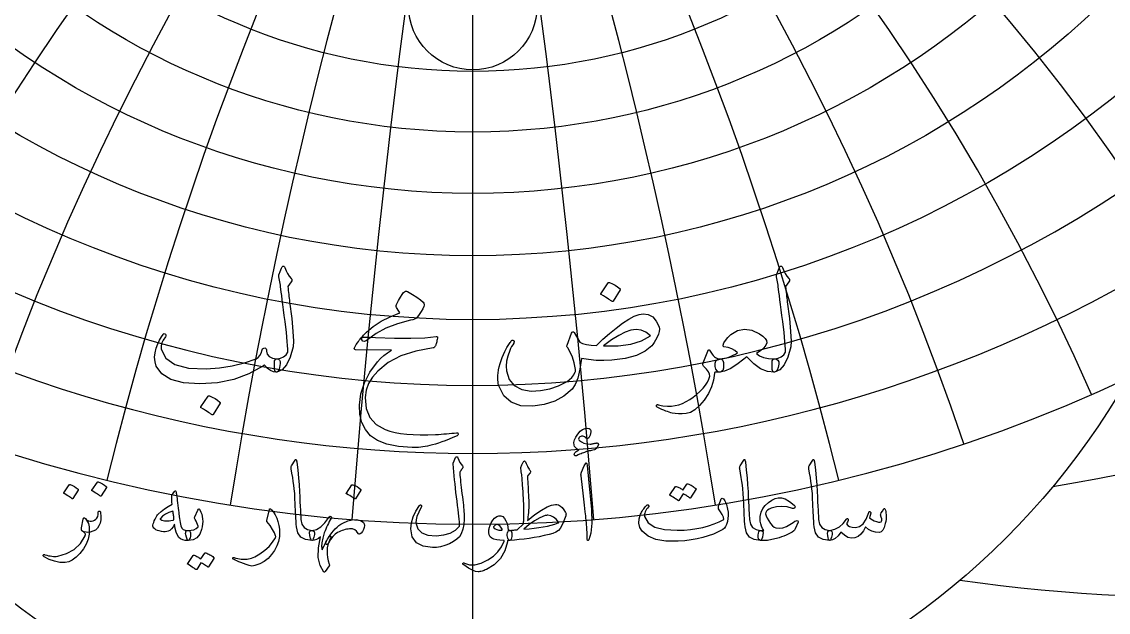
# Model space of a CAD drawing. Header units: millimetres. Extents: x -71 to 71, y -71 to 73.
# Drawn here: x -16.67 to 23.48, y -22.44 to -0.59 of the extents above; entities that cross this region are included whole.
import ezdxf

# ---------------------------------------------------------------- set-up
doc = ezdxf.new("R2010")
doc.units = ezdxf.units.MM
for name, color, linetype in [('CUT_INNER', 6, 'Continuous'), ('CUT_OUTER', 1, 'Continuous'), ('ENGRAVE', 7, 'Continuous'), ('ENGRAVE_FINE', 8, 'Continuous'), ('TEXT', 5, 'Continuous')]:
    doc.layers.add(name, color=color, linetype=linetype)

msp = doc.modelspace()

# ---------------------------------------------------------------- linework, layer by layer
at = {"layer": 'CUT_INNER'}
msp.add_circle((0, 0), 2.375, dxfattribs=at)
at = {"layer": 'CUT_OUTER'}
msp.add_arc((-0.0002, -0.0002), 70.7624, 143.437284, 87.803, dxfattribs=at)
at = {"layer": 'ENGRAVE'}
msp.add_lwpolyline([(0, -65), (0, 65)], dxfattribs=at)
for centre, radius in [((0, 0), 65), ((0, 26.6213), 38.2346), ((0, 24.371), 33.6221), ((0, 22.5517), 29.4939), ((0, 21.0712), 25.7435), ((0, 0), 42.5483), ((0, 19.8628), 22.2913), ((0, 0), 27.8517)]:
    msp.add_circle(centre, radius, dxfattribs=at)
for centre, radius, start, end in [((0, 29.433), 43.4771, 144.98691, 35.01309), ((0, 32.9966), 49.557, 167.99348, 12.00652), ((0, 37.5995), 56.781, 185.54784, 354.45216), ((11.5176, 42.9844), 61.5685, 279.272714, 328.612519), ((27.5022, 47.6351), 69.5402, 262.147085, 301.618929)]:
    msp.add_arc(centre, radius, start, end, dxfattribs=at)
at = {"layer": 'ENGRAVE_FINE'}
for centre, radius, start, end in [((-364.4053, -48.1485), 370.0269, 4.517309, 17.631014), ((-364.4053, -48.1485), 370.0269, 4.517309, 17.631014), ((364.4053, -48.1485), 370.0269, 162.368986, 175.482691), ((364.4053, -48.1485), 370.0269, 162.368986, 175.482691), ((-176.5378, -48.1485), 187.8676, 9.089909, 35.388733), ((-176.5378, -48.1485), 187.8676, 9.089909, 35.388733), ((176.5378, -48.1485), 187.8676, 144.611267, 170.910091), ((176.5378, -48.1485), 187.8676, 144.611267, 170.910091), ((-111.292, -48.1485), 128.509, 13.775468, 53.38377), ((-111.292, -48.1485), 128.509, 13.775468, 53.38377), ((111.292, -48.1485), 128.509, 126.61623, 166.224532), ((111.292, -48.1485), 128.509, 126.61623, 166.224532), ((-76.5755, -48.1485), 99.9622, 18.636572, 71.683604), ((-76.5755, -48.1485), 99.9622, 18.636572, 71.683604), ((76.5755, -48.1485), 99.9622, 108.316396, 161.363428), ((76.5755, -48.1485), 99.9622, 108.316396, 161.363428), ((-53.9159, -48.1485), 83.8783, 23.743645, 90.26209), ((-53.9159, -48.1485), 83.8783, 23.743645, 90.26209), ((53.9159, -48.1485), 83.8783, 89.73791, 156.256355), ((53.9159, -48.1485), 83.8783, 89.73791, 156.256355), ((-37.0973, -48.1485), 74.1947, 29.178418, 104.031848), ((-37.0973, -48.1485), 74.1947, 29.178418, 104.031848), ((37.0973, -48.1485), 74.1947, 75.968152, 150.821582), ((37.0973, -48.1485), 74.1947, 75.968152, 150.821582), ((-23.3867, -48.1485), 68.3782, 35.038223, 114.450412), ((-23.3867, -48.1485), 68.3782, 35.038223, 114.450412), ((23.3867, -48.1485), 68.3782, 65.549588, 144.961777), ((23.3867, -48.1485), 68.3782, 65.549588, 144.961777), ((-11.3298, -48.1485), 65.2457, 41.441304, 123.505021), ((-11.3298, -48.1485), 65.2457, 41.441304, 123.505021), ((11.3298, -48.1485), 65.2457, 56.494979, 138.558696), ((11.3298, -48.1485), 65.2457, 56.494979, 138.558696), ((0, 63.9866), 91.9001, 224.991814, 315.008186)]:
    msp.add_arc(centre, radius, start, end, dxfattribs=at)
at = {"layer": 'TEXT'}
for points in [[(-7.161, -9.9263), (-7.1239, -9.8365), (-7.095, -9.7654), (-7.0744, -9.7128), (-7.062, -9.6788), (-7.0524, -9.6571), (-7.04, -9.6416), (-7.0249, -9.6323), (-7.007, -9.6293), (-6.9867, -9.6327), (-6.9699, -9.643), (-6.9565, -9.6602), (-6.9465, -9.6843), (-6.9008, -9.8022), (-6.8461, -9.9084), (-6.7825, -10.0029), (-6.71, -10.0858), (-6.6897, -10.1122), (-6.6839, -10.1421), (-6.6925, -10.1755), (-6.7155, -10.2123), (-6.8365, -10.3828), (-6.8282, -10.4591), (-6.82, -10.534), (-6.8117, -10.6076), (-6.8035, -10.6798), (-6.7952, -10.7506), (-6.787, -10.82), (-6.7787, -10.8881), (-6.7705, -10.9548), (-6.6945, -11.5721), (-6.6481, -12.0548), (-6.6313, -12.4026), (-6.644, -12.6158), (-6.7478, -13.0025), (-6.8832, -13.2881), (-7.0503, -13.4727), (-7.249, -13.5563), (-7.2545, -13.5563), (-7.26, -13.5563), (-7.2655, -13.5563), (-7.271, -13.5563), (-7.3037, -13.5253), (-7.3246, -13.4545), (-7.3339, -13.3438), (-7.3315, -13.1933), (-7.3263, -13.1376), (-7.3109, -13.097), (-7.2851, -13.0716), (-7.249, -13.0613), (-7.1094, -13.0334), (-6.9932, -12.9829), (-6.9004, -12.9097), (-6.831, -12.8138), (-6.8356, -12.6986), (-6.8441, -12.5676), (-6.8563, -12.4208), (-6.8722, -12.2583), (-6.8917, -12.0805), (-6.9142, -11.8884), (-6.9398, -11.6818), (-6.9685, -11.4608), (-6.995, -11.2435), (-7.0194, -11.0483), (-7.0417, -10.875), (-7.062, -10.7238), (-7.0795, -10.5945), (-7.0936, -10.4873), (-7.1043, -10.402), (-7.1115, -10.3388), (-7.1665, -10.0253), (-7.1682, -9.9943), (-7.1679, -9.9675), (-7.1655, -9.9448), (-7.161, -9.9263)], [(11.231, -9.9263), (11.2681, -9.8365), (11.297, -9.7654), (11.3176, -9.7128), (11.33, -9.6788), (11.3396, -9.6571), (11.352, -9.6416), (11.3671, -9.6323), (11.385, -9.6293), (11.4053, -9.6327), (11.4221, -9.643), (11.4355, -9.6602), (11.4455, -9.6843), (11.4912, -9.8022), (11.5459, -9.9084), (11.6095, -10.0029), (11.682, -10.0858), (11.7023, -10.1122), (11.7081, -10.1421), (11.6995, -10.1755), (11.6765, -10.2123), (11.5555, -10.3828), (11.5637, -10.4591), (11.572, -10.534), (11.5802, -10.6076), (11.5885, -10.6798), (11.5968, -10.7506), (11.605, -10.82), (11.6133, -10.8881), (11.6215, -10.9548), (11.6975, -11.5721), (11.7439, -12.0548), (11.7607, -12.4026), (11.748, -12.6158), (11.6442, -13.0025), (11.5087, -13.2881), (11.3417, -13.4727), (11.143, -13.5563), (11.1375, -13.5563), (11.132, -13.5563), (11.1265, -13.5563), (11.121, -13.5563), (11.0883, -13.5253), (11.0674, -13.4545), (11.0581, -13.3438), (11.0605, -13.1933), (11.0657, -13.1376), (11.0811, -13.097), (11.1069, -13.0716), (11.143, -13.0613), (11.2826, -13.0334), (11.3987, -12.9829), (11.4916, -12.9097), (11.561, -12.8138), (11.5564, -12.6986), (11.5479, -12.5676), (11.5357, -12.4208), (11.5197, -12.2583), (11.5003, -12.0805), (11.4778, -11.8884), (11.4522, -11.6818), (11.4235, -11.4608), (11.397, -11.2435), (11.3726, -11.0483), (11.3503, -10.875), (11.33, -10.7238), (11.3125, -10.5945), (11.2984, -10.4873), (11.2877, -10.402), (11.2805, -10.3388), (11.2255, -10.0253), (11.2238, -9.9943), (11.2241, -9.9675), (11.2265, -9.9448), (11.231, -9.9263)], [(5.005, -10.2508), (5.0119, -10.2439), (5.0215, -10.2398), (5.0339, -10.2384), (5.049, -10.2398), (5.1559, -10.2831), (5.2566, -10.336), (5.3512, -10.3986), (5.4395, -10.4708), (5.4481, -10.4818), (5.4519, -10.4928), (5.4508, -10.5038), (5.445, -10.5148), (5.1865, -10.9328), (5.1769, -10.9427), (5.1645, -10.9451), (5.1494, -10.94), (5.1315, -10.9273), (5.116, -10.9163), (5.0916, -10.8998), (5.0583, -10.8778), (5.016, -10.8503), (4.9641, -10.8173), (4.9019, -10.7788), (4.8293, -10.7348), (4.7465, -10.6853), (4.7355, -10.677), (4.73, -10.6688), (4.73, -10.6605), (4.7355, -10.6523)], [(-2.3045, -11.6368), (-2.7851, -11.7622), (-3.2092, -11.9241), (-3.5771, -12.1225), (-3.8885, -12.3573), (-3.9363, -12.3933), (-3.9806, -12.4136), (-4.0215, -12.4181), (-4.059, -12.4068), (-4.1027, -12.3548), (-4.0961, -12.2816), (-4.0394, -12.1871), (-3.9325, -12.0713), (-3.6798, -11.8616), (-3.3894, -11.6725), (-3.0611, -11.5041), (-2.695, -11.3563), (-2.7995, -11.2023), (-2.8191, -11.1638), (-2.8284, -11.1253), (-2.8273, -11.0868), (-2.816, -11.0483), (-2.7421, -10.9015), (-2.6744, -10.7801), (-2.6128, -10.6842), (-2.5575, -10.6138), (-2.5221, -10.5804), (-2.4874, -10.5629), (-2.4533, -10.5612), (-2.42, -10.5753), (-2.2265, -10.6846), (-2.0639, -10.787), (-1.9322, -10.8826), (-1.8315, -10.9713), (-1.8119, -10.9998), (-1.8026, -11.0359), (-1.8037, -11.0795), (-1.815, -11.1308), (-1.8504, -11.2108), (-1.9071, -11.3081), (-1.9852, -11.4226), (-2.0845, -11.5543), (-2.1106, -11.5738), (-2.156, -11.5941), (-2.2206, -11.6151), (-2.3045, -11.6368)], [(6.292, -11.3948), (6.4838, -11.4229), (6.6468, -11.513), (6.7808, -11.6649), (6.886, -11.8788), (6.8977, -11.9606), (6.8887, -12.052), (6.8592, -12.1531), (6.809, -12.2638), (6.7512, -12.3703), (6.699, -12.459), (6.6522, -12.5298), (6.611, -12.5828), (6.3704, -12.7808), (6.0445, -12.9348), (5.6334, -13.0448), (5.137, -13.1108), (4.8383, -13.1252), (4.5526, -13.119), (4.28, -13.0922), (4.0205, -13.0448), (3.9593, -13.448), (3.8803, -13.7721), (3.7833, -14.0172), (3.6685, -14.1833), (3.3674, -14.4393), (3.025, -14.6301), (2.6414, -14.7556), (2.2165, -14.8158), (1.7693, -14.7948), (1.4121, -14.6659), (1.145, -14.429), (0.968, -14.0843), (0.9529, -14.0308), (0.9405, -13.9749), (0.9309, -13.9167), (0.924, -13.856), (0.9206, -13.7933), (0.9213, -13.7288), (0.9261, -13.6626), (0.935, -13.5948), (0.9543, -13.4746), (0.979, -13.3562), (1.0092, -13.2395), (1.045, -13.1245), (1.0859, -13.0116), (1.1316, -12.9011), (1.1822, -12.793), (1.2375, -12.6873), (1.2621, -12.6443), (1.2863, -12.6034), (1.3102, -12.5645), (1.3338, -12.5278), (1.3566, -12.493), (1.3784, -12.4604), (1.3992, -12.4298), (1.419, -12.4013), (1.4331, -12.3851), (1.4479, -12.3751), (1.4633, -12.3713), (1.4795, -12.3738), (1.4967, -12.3803), (1.5098, -12.3889), (1.5187, -12.3995), (1.5235, -12.4123), (1.5249, -12.4267), (1.5235, -12.4425), (1.5194, -12.4597), (1.5125, -12.4783), (1.4723, -12.5391), (1.4341, -12.6061), (1.398, -12.6793), (1.364, -12.7588), (1.2925, -12.9619), (1.2485, -13.1534), (1.232, -13.3332), (1.243, -13.5013), (1.3458, -13.8206), (1.5331, -14.0526), (1.805, -14.1973), (2.1615, -14.2548), (2.5059, -14.2386), (2.8407, -14.1736), (3.1659, -14.0598), (3.4815, -13.8973), (3.5767, -13.8295), (3.6589, -13.7474), (3.728, -13.6508), (3.784, -13.5398), (3.7905, -13.5243), (3.7936, -13.5054), (3.7933, -13.483), (3.7895, -13.4573), (3.741, -13.2111), (3.6781, -12.9953), (3.6008, -12.8096), (3.509, -12.6543), (3.4908, -12.6257), (3.4801, -12.6006), (3.477, -12.579), (3.4815, -12.5608), (3.652, -12.1098), (3.6764, -12.0757), (3.7001, -12.0616), (3.7232, -12.0675), (3.7455, -12.0933), (3.949, -12.4398), (4.058, -12.4913), (4.1979, -12.5305), (4.3687, -12.5573), (4.5705, -12.5718), (4.8101, -12.3383), (5.0504, -12.1221), (5.2913, -11.9231), (5.533, -11.7413), (5.764, -11.5897), (5.9675, -11.4814), (6.1435, -11.4164), (6.292, -11.3948)], [(6.5615, -12.2088), (6.3927, -12.0802), (6.2164, -12.0025), (6.0325, -11.9757), (5.841, -11.9998), (5.6334, -12.073), (5.3955, -12.1936), (5.1274, -12.3617), (4.829, -12.5773), (5.3725, -12.579), (5.8424, -12.5181), (6.2387, -12.3947), (6.5615, -12.2088)], [(11.143, -13.0613), (11.2234, -13.0733), (11.2778, -13.1094), (11.3059, -13.1695), (11.308, -13.2538), (11.2812, -13.384), (11.2447, -13.4779), (11.1987, -13.5353), (11.143, -13.5563), (10.8897, -13.5332), (10.6356, -13.4311), (10.3809, -13.25), (10.1255, -12.9898), (9.8034, -13.2397), (9.5301, -13.4174), (9.3057, -13.5229), (9.13, -13.5563), (9.0719, -13.5432), (9.0241, -13.504), (8.9867, -13.4387), (8.9595, -13.3473), (8.9516, -13.2263), (8.9774, -13.1383), (9.0368, -13.0833), (9.13, -13.0613), (9.2147, -13.053), (9.2984, -13.0393), (9.3811, -13.02), (9.4627, -12.9953), (9.5434, -12.9647), (9.6229, -12.9279), (9.7015, -12.8849), (9.779, -12.8358), (9.6838, -12.7581), (9.5686, -12.6955), (9.4335, -12.6481), (9.2785, -12.6158), (9.2644, -12.6099), (9.2551, -12.5979), (9.2507, -12.5797), (9.251, -12.5553), (9.2771, -12.471), (9.3335, -12.3779), (9.4201, -12.2758), (9.537, -12.1648), (9.7807, -12.0187), (10.0389, -11.9654), (10.3115, -12.0049), (10.5985, -12.1373), (10.7202, -12.2218), (10.8047, -12.305), (10.8522, -12.3868), (10.8625, -12.4673), (10.8322, -12.5539), (10.758, -12.6488), (10.6397, -12.7519), (10.4775, -12.8633), (10.5933, -12.9499), (10.7429, -13.0118), (10.9261, -13.0489), (11.143, -13.0613)], [(-11.4455, -12.1593), (-11.4259, -12.1379), (-11.4056, -12.129), (-11.3847, -12.1324), (-11.363, -12.1483), (-11.3465, -12.1689), (-11.341, -12.1923), (-11.3465, -12.2184), (-11.363, -12.2473), (-11.4469, -12.3772), (-11.5005, -12.4975), (-11.5239, -12.6082), (-11.517, -12.7093), (-11.3448, -13.0413), (-11.0096, -13.273), (-10.5115, -13.4043), (-9.8505, -13.4353), (-9.36, -13.3992), (-8.8894, -13.3239), (-8.4387, -13.2094), (-8.008, -13.0558), (-7.932, -13.0107), (-7.8691, -12.9416), (-7.8193, -12.8485), (-7.7825, -12.7313), (-7.7701, -12.6979), (-7.7495, -12.6749), (-7.7206, -12.6622), (-7.6835, -12.6598), (-7.657, -12.6711), (-7.6381, -12.6941), (-7.6268, -12.7288), (-7.623, -12.7753), (-7.5972, -12.8901), (-7.5254, -12.976), (-7.4075, -13.0331), (-7.2435, -13.0613), (-7.1844, -13.0743), (-7.1445, -13.108), (-7.1239, -13.1623), (-7.1225, -13.2373), (-7.1424, -13.3768), (-7.1692, -13.4765), (-7.2029, -13.5363), (-7.2435, -13.5563), (-7.3642, -13.5404), (-7.4786, -13.493), (-7.5869, -13.4139), (-7.689, -13.3033), (-7.6976, -13.2988), (-7.7124, -13.3019), (-7.7333, -13.3125), (-7.7605, -13.3308), (-8.2734, -13.6195), (-8.833, -13.8258), (-9.4394, -13.9495), (-10.0925, -13.9908), (-10.6961, -13.9495), (-11.165, -13.8258), (-11.4991, -13.6195), (-11.6985, -13.3308), (-11.7439, -13.1695), (-11.759, -13.0049), (-11.7439, -12.8368), (-11.6985, -12.6653), (-11.6373, -12.5058), (-11.5747, -12.3683), (-11.5108, -12.2528), (-11.4455, -12.1593)], [(-3.6025, -12.2748), (-2.8968, -12.2995), (-2.2866, -12.3023), (-1.772, -12.283), (-1.353, -12.2418), (-1.3401, -12.2402), (-1.3289, -12.2411), (-1.3195, -12.2443), (-1.3117, -12.25), (-1.3061, -12.2577), (-1.3028, -12.2672), (-1.302, -12.2784), (-1.3035, -12.2913), (-1.3143, -12.3414), (-1.3248, -12.3875), (-1.335, -12.4294), (-1.3447, -12.4673), (-1.3542, -12.5009), (-1.3633, -12.5305), (-1.3721, -12.5559), (-1.3805, -12.5773), (-1.3984, -12.6113), (-1.419, -12.6364), (-1.4424, -12.6525), (-1.4685, -12.6598), (-2.1037, -12.7749), (-2.6565, -12.9554), (-3.1267, -13.2012), (-3.5145, -13.5123), (-3.7104, -13.736), (-3.8528, -13.9729), (-3.9414, -14.2228), (-3.9765, -14.4858), (-3.9428, -14.8986), (-3.8087, -15.2351), (-3.5743, -15.4953), (-3.2395, -15.6793), (-3.0659, -15.7349), (-2.8751, -15.781), (-2.6672, -15.8174), (-2.442, -15.8443), (-2.2, -15.8618), (-1.9415, -15.8704), (-1.6665, -15.87), (-1.375, -15.8608), (-1.2714, -15.8549), (-1.1694, -15.8484), (-1.0692, -15.8412), (-0.9708, -15.8333), (-0.8747, -15.8247), (-0.7817, -15.8154), (-0.6918, -15.8054), (-0.605, -15.7948), (-0.5785, -15.7934), (-0.5596, -15.8003), (-0.5483, -15.8154), (-0.5445, -15.8388), (-0.5466, -15.8659), (-0.5527, -15.8869), (-0.5631, -15.9017), (-0.5775, -15.9103), (-0.7329, -15.9759), (-0.88, -16.0354), (-1.0189, -16.0887), (-1.1495, -16.1358), (-1.2715, -16.177), (-1.3846, -16.2128), (-1.4888, -16.243), (-1.584, -16.2678), (-1.6735, -16.286), (-1.7607, -16.3021), (-1.8454, -16.3162), (-1.9277, -16.3283), (-2.008, -16.3375), (-2.0866, -16.3434), (-2.1634, -16.3458), (-2.2385, -16.3448), (-2.7514, -16.3049), (-3.179, -16.2183), (-3.5214, -16.0849), (-3.7785, -15.9048), (-3.9672, -15.6796), (-4.0989, -15.4166), (-4.1735, -15.1158), (-4.191, -14.7773), (-4.137, -14.3572), (-4.0081, -13.9495), (-3.8043, -13.5542), (-3.5255, -13.1713), (-3.4165, -13.0554), (-3.2931, -12.9444), (-3.1553, -12.8382), (-3.003, -12.7368), (-4.334, -12.7258), (-4.366, -12.712), (-4.3794, -12.6873), (-4.3742, -12.6515), (-4.3505, -12.6048), (-4.3058, -12.5367), (-4.2652, -12.4755), (-4.2288, -12.4212), (-4.1965, -12.3738), (-4.1683, -12.3335), (-4.1442, -12.3009), (-4.1243, -12.2758), (-4.1085, -12.2583), (-4.0727, -12.2552), (-3.9765, -12.2569), (-3.8197, -12.2634), (-3.6025, -12.2748)], [(8.5085, -13.2153), (8.679, -12.7753), (8.6979, -12.7402), (8.7161, -12.723), (8.7337, -12.7237), (8.7505, -12.7423), (8.7966, -12.8193), (8.8412, -12.8853), (8.8846, -12.9403), (8.9265, -12.9843), (8.9726, -13.0179), (9.0227, -13.042), (9.0771, -13.0564), (9.1355, -13.0613), (9.1932, -13.0764), (9.2345, -13.1218), (9.2592, -13.1974), (9.2675, -13.3033), (9.2592, -13.4098), (9.2345, -13.4875), (9.1932, -13.5363), (9.1355, -13.5563), (9.0912, -13.5583), (9.0461, -13.559), (9.0004, -13.5583), (8.954, -13.5563), (8.9461, -13.5583), (8.9389, -13.5645), (8.9323, -13.5748), (8.9265, -13.5893), (8.8969, -13.8495), (8.8247, -14.1021), (8.7099, -14.3472), (8.5525, -14.5848), (8.3768, -14.7913), (8.2074, -14.9436), (8.0441, -15.0416), (7.887, -15.0853), (7.7392, -15.0966), (7.6037, -15.0976), (7.4807, -15.0883), (7.37, -15.0688), (7.3159, -15.0536), (7.2579, -15.0358), (7.1962, -15.0151), (7.1307, -14.9918), (7.0618, -14.9649), (6.9898, -14.934), (6.9147, -14.8989), (6.8365, -14.8598), (6.8169, -14.8508), (6.8021, -14.8405), (6.7922, -14.8288), (6.787, -14.8158), (6.7836, -14.7982), (6.7843, -14.7841), (6.7891, -14.7735), (6.798, -14.7663), (6.8097, -14.7597), (6.8227, -14.7566), (6.8372, -14.757), (6.853, -14.7608), (7.0263, -14.7958), (7.1885, -14.813), (7.3397, -14.8123), (7.48, -14.7938), (7.6187, -14.7571), (7.7543, -14.7078), (7.8868, -14.6458), (8.0162, -14.571), (8.1429, -14.4839), (8.2672, -14.3847), (8.389, -14.2735), (8.5085, -14.1503), (8.5982, -14.0378), (8.6694, -13.9261), (8.722, -13.8151), (8.756, -13.7048), (8.746, -13.6278), (8.7051, -13.5398), (8.6333, -13.4408), (8.5305, -13.3308), (8.5126, -13.307), (8.503, -13.2799), (8.5016, -13.2493), (8.5085, -13.2153)], [(-9.779, -14.4418), (-9.7721, -14.4349), (-9.7625, -14.4308), (-9.7501, -14.4294), (-9.735, -14.4308), (-9.6281, -14.4741), (-9.5274, -14.527), (-9.4328, -14.5896), (-9.3445, -14.6618), (-9.3359, -14.6728), (-9.3321, -14.6838), (-9.3332, -14.6948), (-9.339, -14.7058), (-9.5975, -15.1238), (-9.6071, -15.1337), (-9.6195, -15.1361), (-9.6346, -15.131), (-9.6525, -15.1183), (-9.668, -15.1073), (-9.6924, -15.0908), (-9.7257, -15.0688), (-9.768, -15.0413), (-9.8199, -15.0083), (-9.8821, -14.9698), (-9.9547, -14.9258), (-10.0375, -14.8763), (-10.0485, -14.868), (-10.054, -14.8598), (-10.054, -14.8515), (-10.0485, -14.8433)], [(4.4942, -16.43), (4.4404, -16.4401), (4.3905, -16.4496), (4.3445, -16.4586), (4.3024, -16.4671), (4.2643, -16.4754), (4.2307, -16.4836), (4.2014, -16.4919), (4.1766, -16.5001), (4.1513, -16.5095), (4.1209, -16.5213), (4.0853, -16.5353), (4.0446, -16.5517), (3.9987, -16.5706), (3.9476, -16.5924), (3.8914, -16.617), (3.8301, -16.6445), (3.8051, -16.6528), (3.7837, -16.6528), (3.7659, -16.6445), (3.7517, -16.628), (3.7432, -16.5875), (3.7672, -16.5403), (3.8236, -16.4865), (3.9126, -16.4259), (3.8445, -16.3872), (3.7929, -16.3454), (3.7579, -16.3006), (3.7393, -16.2526), (3.7357, -16.1621), (3.7579, -16.0639), (3.8058, -15.9579), (3.8796, -15.8443), (3.9675, -15.7424), (4.058, -15.672), (4.151, -15.6331), (4.2467, -15.6256), (4.3001, -15.639), (4.3364, -15.6669), (4.3557, -15.7092), (4.3581, -15.7659), (4.3488, -15.8272), (4.3333, -15.8834), (4.3117, -15.9345), (4.2838, -15.9804), (4.256, -16.0126), (4.2302, -16.0268), (4.2065, -16.0229), (4.1848, -16.001), (4.1601, -15.9683), (4.1312, -15.9443), (4.0982, -15.9291), (4.0611, -15.9226), (4.0221, -15.9226), (3.9878, -15.9309), (3.9582, -15.9474), (3.9332, -15.9721), (3.9149, -16.002), (3.9095, -16.0299), (3.9169, -16.0557), (3.9373, -16.0794), (4.0136, -16.1358), (4.1064, -16.1773), (4.2157, -16.2039), (4.3416, -16.2155), (4.3525, -16.2151), (4.3648, -16.214), (4.3783, -16.212), (4.3931, -16.2093), (4.4092, -16.2061), (4.4266, -16.2026), (4.4453, -16.1989), (4.4653, -16.1949), (4.487, -16.1909), (4.5066, -16.1871), (4.5241, -16.1837), (4.5396, -16.1804), (4.5532, -16.1777), (4.5653, -16.1758), (4.5759, -16.1746), (4.5849, -16.1743), (4.602, -16.1761), (4.6159, -16.1815), (4.6267, -16.1905), (4.6344, -16.2031), (4.6393, -16.2152), (4.6417, -16.2268), (4.6414, -16.2379), (4.6386, -16.2485), (4.5986, -16.3233), (4.5612, -16.3784), (4.5264, -16.414), (4.4942, -16.43)], [(-6.5691, -16.8095), (-6.5611, -16.7971), (-6.5536, -16.7889), (-6.5466, -16.7848), (-6.5402, -16.7848), (-6.5304, -16.7902), (-6.5216, -16.8064), (-6.5139, -16.8335), (-6.5072, -16.8714), (-6.4732, -17.1795), (-6.4453, -17.4643), (-6.4237, -17.726), (-6.4082, -17.9645), (-6.3983, -18.1684), (-6.3891, -18.3512), (-6.3807, -18.5129), (-6.3731, -18.6534), (-6.3666, -18.7727), (-6.3613, -18.871), (-6.3573, -18.9481), (-6.3546, -19.004), (-6.318, -19.1716), (-6.237, -19.2948), (-6.1117, -19.3737), (-5.9421, -19.4083), (-5.8949, -19.4206), (-5.8647, -19.4495), (-5.8516, -19.4949), (-5.8554, -19.5568), (-5.8748, -19.6542), (-5.8957, -19.7238), (-5.9181, -19.7656), (-5.9421, -19.7795), (-6.1808, -19.7481), (-6.3566, -19.6537), (-6.4695, -19.4964), (-6.5196, -19.2763), (-6.5274, -19.1709), (-6.5345, -19.0654), (-6.5408, -18.9595), (-6.5464, -18.8534), (-6.5514, -18.7471), (-6.5562, -18.6405), (-6.5607, -18.5336), (-6.5649, -18.4265), (-6.5727, -18.2222), (-6.5835, -18.0382), (-6.5974, -17.8747), (-6.6144, -17.7314), (-6.6345, -17.5939), (-6.6578, -17.4473), (-6.684, -17.2917), (-6.7134, -17.1271), (-6.7173, -17.0975), (-6.7165, -17.0704), (-6.7111, -17.0459), (-6.7011, -17.024)], [(-0.6373, -16.7105), (-0.6301, -16.6979), (-0.6208, -16.6888), (-0.6095, -16.6834), (-0.5961, -16.6816), (-0.5827, -16.6839), (-0.5713, -16.6909), (-0.562, -16.7025), (-0.5548, -16.7188), (-0.5164, -16.8134), (-0.4754, -16.8951), (-0.4318, -16.9639), (-0.3857, -17.0199), (-0.372, -17.04), (-0.3682, -17.0632), (-0.3741, -17.0895), (-0.3898, -17.1189), (-0.3999, -17.1331), (-0.4094, -17.1467), (-0.4184, -17.1599), (-0.4269, -17.1725), (-0.4349, -17.1844), (-0.4424, -17.1952), (-0.4494, -17.205), (-0.4558, -17.2138), (-0.4666, -17.2297), (-0.4744, -17.2488), (-0.479, -17.271), (-0.4806, -17.2963), (-0.4757, -17.3675), (-0.4692, -17.4453), (-0.4612, -17.5294), (-0.4517, -17.6201), (-0.4409, -17.7171), (-0.429, -17.8206), (-0.4161, -17.9306), (-0.4022, -18.047), (-0.3866, -18.1631), (-0.3728, -18.2723), (-0.3608, -18.3746), (-0.3506, -18.4698), (-0.342, -18.5584), (-0.3346, -18.6405), (-0.3286, -18.7162), (-0.3238, -18.7854), (-0.3184, -18.9903), (-0.3352, -19.1845), (-0.3741, -19.3678), (-0.4352, -19.5403), (-0.4947, -19.6416), (-0.5868, -19.7352), (-0.7113, -19.821), (-0.8683, -19.8991), (-1.0385, -19.9638), (-1.1983, -20.0095), (-1.3478, -20.036), (-1.4871, -20.0435), (-1.8356, -19.9956), (-2.0852, -19.8641), (-2.2358, -19.6491), (-2.2873, -19.3505), (-2.2693, -19.128), (-2.211, -18.9102), (-2.1125, -18.6969), (-1.9738, -18.4884), (-1.9632, -18.4763), (-1.9522, -18.4688), (-1.9406, -18.4659), (-1.9284, -18.4678), (-1.9155, -18.4727), (-1.9058, -18.4791), (-1.899, -18.4871), (-1.8954, -18.4966), (-1.8929, -18.5108), (-1.8934, -18.5245), (-1.897, -18.5376), (-1.9037, -18.5503), (-1.9983, -18.7346), (-2.0635, -18.8916), (-2.0994, -19.0213), (-2.1058, -19.1236), (-2.037, -19.3441), (-1.8882, -19.498), (-1.6595, -19.5854), (-1.3509, -19.6063), (-1.0728, -19.5761), (-0.8363, -19.5062), (-0.6417, -19.3967), (-0.4888, -19.2474), (-0.492, -19.1753), (-0.4976, -19.0911), (-0.5054, -18.9949), (-0.5156, -18.8864), (-0.5284, -18.7657), (-0.544, -18.6322), (-0.5624, -18.4862), (-0.5837, -18.3275), (-0.6038, -18.1638), (-0.6229, -18.0027), (-0.6409, -17.8441), (-0.6579, -17.6881), (-0.6737, -17.5347), (-0.6878, -17.3839), (-0.7005, -17.2357), (-0.7116, -17.09), (-0.7281, -16.9498), (-0.7273, -16.9338), (-0.725, -16.9188), (-0.7211, -16.9049), (-0.7157, -16.892)], [(1.8789, -16.859), (1.8887, -16.8484), (1.8975, -16.8415), (1.9052, -16.8381), (1.9119, -16.8384), (1.9199, -16.842), (1.9274, -16.8487), (1.9344, -16.8585), (1.9408, -16.8714), (1.967, -16.9271), (1.9919, -16.9786), (2.0154, -17.0261), (2.0377, -17.0694), (2.059, -17.1081), (2.0795, -17.1416), (2.0992, -17.1699), (2.1182, -17.1931), (2.1321, -17.2122), (2.1367, -17.2323), (2.1321, -17.2535), (2.1182, -17.2756), (2.0357, -17.3788), (2.0251, -17.3965), (2.0182, -17.4169), (2.0148, -17.4399), (2.0151, -17.4654), (2.0285, -17.66), (2.0398, -17.8315), (2.0491, -17.9797), (2.0563, -18.1048), (2.0617, -18.2068), (2.0656, -18.2863), (2.0679, -18.343), (2.0687, -18.377), (2.0678, -18.4776), (2.0651, -18.5729), (2.0606, -18.6632), (2.0542, -18.7483), (2.0464, -18.8282), (2.0372, -18.9029), (2.0268, -18.9726), (2.0151, -19.037), (2.2953, -18.8225), (2.5379, -18.6575), (2.7429, -18.542), (2.9102, -18.476), (2.9847, -18.4585), (3.0515, -18.4513), (3.1105, -18.4543), (3.1618, -18.4678), (3.2343, -18.5054), (3.3031, -18.5647), (3.3683, -18.6456), (3.4299, -18.7483), (3.4395, -18.7727), (3.4433, -18.8008), (3.4415, -18.8326), (3.4341, -18.8679), (3.3931, -18.9947), (3.3443, -19.1154), (3.2879, -19.2298), (3.2237, -19.3381), (3.1613, -19.4077), (3.0731, -19.4681), (2.9592, -19.5191), (2.8194, -19.5609), (2.6324, -19.6023), (2.4466, -19.6398), (2.2622, -19.6734), (2.079, -19.7032), (1.8974, -19.7288), (1.7175, -19.7501), (1.5395, -19.767), (1.3633, -19.7795), (1.3435, -19.7738), (1.3252, -19.7568), (1.3084, -19.7285), (1.2932, -19.6888), (1.2798, -19.64), (1.2726, -19.5928), (1.2715, -19.5472), (1.2767, -19.5031), (1.2883, -19.4647), (1.3066, -19.4361), (1.3316, -19.4173), (1.3633, -19.4083), (1.4055, -19.4059), (1.4453, -19.4031), (1.4828, -19.3997), (1.518, -19.3959), (1.5509, -19.392), (1.5814, -19.3887), (1.6097, -19.3858), (1.6356, -19.3835), (1.8666, -19.1608), (1.8686, -19.1511), (1.8707, -19.1386), (1.8727, -19.1232), (1.8748, -19.1051), (1.8769, -19.0841), (1.8789, -19.0602), (1.881, -19.0335), (1.8831, -19.004), (1.8849, -18.9719), (1.8862, -18.9375), (1.8869, -18.9007), (1.8872, -18.8617), (1.8872, -18.8206), (1.8872, -18.7776), (1.8872, -18.7329), (1.8872, -18.6864), (1.8867, -18.6338), (1.8851, -18.5709), (1.8825, -18.4977), (1.8789, -18.4141), (1.8743, -18.3208), (1.8686, -18.2182), (1.8619, -18.1063), (1.8542, -17.9851), (1.8364, -17.7162), (1.8202, -17.5035), (1.8055, -17.347), (1.7923, -17.2468), (1.7817, -17.1823), (1.7748, -17.1333), (1.7714, -17.0998), (1.7717, -17.0818), (1.7842, -17.0477), (1.797, -17.0158), (1.81, -16.9858), (1.8232, -16.958), (1.8368, -16.9317), (1.8506, -16.9064), (1.8646, -16.8822), (1.8789, -16.859)], [(10.0093, -16.8095), (10.0173, -16.7971), (10.0248, -16.7889), (10.0317, -16.7848), (10.0382, -16.7848), (10.048, -16.7902), (10.0568, -16.8064), (10.0645, -16.8335), (10.0712, -16.8714), (10.1052, -17.1795), (10.1331, -17.4643), (10.1547, -17.726), (10.1702, -17.9645), (10.1801, -18.1684), (10.1893, -18.3512), (10.1976, -18.5129), (10.2052, -18.6534), (10.2118, -18.7727), (10.2171, -18.871), (10.2211, -18.9481), (10.2238, -19.004), (10.2604, -19.1716), (10.3414, -19.2948), (10.4667, -19.3737), (10.6363, -19.4083), (10.6835, -19.4206), (10.7137, -19.4495), (10.7268, -19.4949), (10.7229, -19.5568), (10.7036, -19.6542), (10.6827, -19.7238), (10.6603, -19.7656), (10.6363, -19.7795), (10.3976, -19.7481), (10.2218, -19.6537), (10.1088, -19.4964), (10.0588, -19.2763), (10.0509, -19.1709), (10.0439, -19.0654), (10.0375, -18.9595), (10.032, -18.8534), (10.027, -18.7471), (10.0222, -18.6405), (10.0177, -18.5336), (10.0134, -18.4265), (10.0057, -18.2222), (9.9949, -18.0382), (9.981, -17.8747), (9.9639, -17.7314), (9.9438, -17.5939), (9.9206, -17.4473), (9.8943, -17.2917), (9.8649, -17.1271), (9.8611, -17.0975), (9.8618, -17.0704), (9.8673, -17.0459), (9.8773, -17.024)], [(12.5627, -16.8095), (12.5707, -16.7971), (12.5782, -16.7889), (12.5851, -16.7848), (12.5916, -16.7848), (12.6014, -16.7902), (12.6101, -16.8064), (12.6179, -16.8335), (12.6246, -16.8714), (12.6586, -17.1795), (12.6864, -17.4643), (12.7081, -17.726), (12.7236, -17.9645), (12.7335, -18.1684), (12.7426, -18.3512), (12.751, -18.5129), (12.7586, -18.6534), (12.7652, -18.7727), (12.7705, -18.871), (12.7745, -18.9481), (12.7772, -19.004), (12.8138, -19.1716), (12.8947, -19.2948), (13.02, -19.3737), (13.1897, -19.4083), (13.2369, -19.4206), (13.267, -19.4495), (13.2802, -19.4949), (13.2763, -19.5568), (13.257, -19.6542), (13.2361, -19.7238), (13.2137, -19.7656), (13.1897, -19.7795), (12.951, -19.7481), (12.7751, -19.6537), (12.6622, -19.4964), (12.6122, -19.2763), (12.6043, -19.1709), (12.5972, -19.0654), (12.5909, -18.9595), (12.5854, -18.8534), (12.5803, -18.7471), (12.5756, -18.6405), (12.5711, -18.5336), (12.5668, -18.4265), (12.5591, -18.2222), (12.5482, -18.0382), (12.5343, -17.8747), (12.5173, -17.7314), (12.4972, -17.5939), (12.474, -17.4473), (12.4477, -17.2917), (12.4183, -17.1271), (12.4144, -17.0975), (12.4152, -17.0704), (12.4206, -17.0459), (12.4307, -17.024)], [(4.1188, -17.0158), (4.1583, -16.9394), (4.19, -16.9126), (4.2139, -16.9353), (4.2302, -17.0075), (4.3251, -18.0181), (4.3815, -18.6384), (4.3942, -19.1339), (4.363, -19.5047), (4.2879, -19.7506), (4.2743, -19.7707), (4.2622, -19.7816), (4.2516, -19.7831), (4.2426, -19.7754), (4.2353, -19.7633), (4.2302, -19.7475), (4.2271, -19.7282), (4.2261, -19.7053), (4.2261, -19.5266), (4.2178, -19.3371), (4.2013, -19.1368), (4.1766, -18.9256), (4.1711, -18.8705), (4.1549, -18.7214), (4.1278, -18.4786), (4.0899, -18.1419), (3.9992, -17.3953), (3.9971, -17.3556), (3.9992, -17.3189), (4.0054, -17.2854), (4.0157, -17.255)], [(-13.8744, -17.6221), (-13.8693, -17.617), (-13.8621, -17.6139), (-13.8528, -17.6128), (-13.8414, -17.6139), (-13.7613, -17.6464), (-13.6857, -17.6861), (-13.6148, -17.733), (-13.5486, -17.7871), (-13.5421, -17.7954), (-13.5393, -17.8036), (-13.5401, -17.8119), (-13.5444, -17.8201), (-13.7383, -18.1336), (-13.7455, -18.1411), (-13.7548, -18.1429), (-13.7662, -18.139), (-13.7796, -18.1295), (-13.7912, -18.1213), (-13.8095, -18.1089), (-13.8345, -18.0924), (-13.8662, -18.0718), (-13.9051, -18.047), (-13.9518, -18.0181), (-14.0062, -17.9851), (-14.0683, -17.948), (-14.0766, -17.9418), (-14.0807, -17.9356), (-14.0807, -17.9294), (-14.0766, -17.9233)], [(-14.9139, -17.7211), (-14.9088, -17.716), (-14.9016, -17.7129), (-14.8923, -17.7118), (-14.8809, -17.7129), (-14.8008, -17.7454), (-14.7252, -17.7851), (-14.6543, -17.832), (-14.5881, -17.8861), (-14.5816, -17.8944), (-14.5788, -17.9026), (-14.5796, -17.9109), (-14.5839, -17.9191), (-14.7778, -18.2326), (-14.785, -18.2401), (-14.7943, -18.2419), (-14.8057, -18.238), (-14.8191, -18.2285), (-14.8307, -18.2203), (-14.849, -18.2079), (-14.874, -18.1914), (-14.9057, -18.1708), (-14.9446, -18.146), (-14.9913, -18.1171), (-15.0457, -18.0841), (-15.1078, -18.047), (-15.1161, -18.0408), (-15.1202, -18.0346), (-15.1202, -18.0284), (-15.1161, -18.0223)], [(-11.0282, -17.9686), (-11.004, -17.9428), (-10.9849, -17.9398), (-10.971, -17.9593), (-10.9622, -18.0016), (-10.9594, -18.0272), (-10.955, -18.0625), (-10.949, -18.1076), (-10.9416, -18.1625), (-10.9328, -18.2277), (-10.923, -18.3038), (-10.9122, -18.3907), (-10.9003, -18.4884), (-10.8886, -18.5844), (-10.8781, -18.6704), (-10.869, -18.7463), (-10.8611, -18.8122), (-10.8546, -18.8677), (-10.8493, -18.9127), (-10.8453, -18.9472), (-10.8426, -18.971), (-10.8214, -19.1213), (-10.791, -19.2381), (-10.7513, -19.3214), (-10.7023, -19.3711), (-10.6678, -19.3905), (-10.626, -19.4031), (-10.577, -19.409), (-10.5208, -19.4083), (-10.4876, -19.4137), (-10.462, -19.4299), (-10.4442, -19.457), (-10.4342, -19.4949), (-10.4306, -19.5405), (-10.4321, -19.5867), (-10.4388, -19.6333), (-10.4507, -19.6805), (-10.4659, -19.7207), (-10.4827, -19.7506), (-10.501, -19.7702), (-10.5208, -19.7795), (-10.6288, -19.7785), (-10.7219, -19.7589), (-10.8, -19.7207), (-10.8632, -19.664), (-10.9163, -19.5807), (-10.9601, -19.4712), (-10.9947, -19.3353), (-11.0199, -19.1731), (-11.0782, -19.2719), (-11.1375, -19.3495), (-11.1978, -19.4059), (-11.2592, -19.4413), (-11.3089, -19.4539), (-11.3675, -19.4588), (-11.4348, -19.4559), (-11.5108, -19.4454), (-11.591, -19.4273), (-11.6583, -19.4062), (-11.7127, -19.382), (-11.7542, -19.3546), (-11.7877, -19.3209), (-11.8099, -19.2855), (-11.8207, -19.2487), (-11.8202, -19.2103), (-11.8106, -19.1623), (-11.7944, -19.1092), (-11.7715, -19.0509), (-11.7418, -18.9875), (-11.7088, -18.9238), (-11.6799, -18.873), (-11.6552, -18.8351), (-11.6346, -18.8101), (-11.5201, -18.708), (-11.3953, -18.6121), (-11.2602, -18.5224), (-11.1148, -18.4389), (-11.1202, -18.3597), (-11.1241, -18.2914), (-11.1264, -18.2339), (-11.1272, -18.1873), (-11.1249, -18.1481), (-11.1179, -18.113), (-11.1063, -18.0821), (-11.0901, -18.0553)], [(-4.4694, -17.7253), (-4.4643, -17.7201), (-4.4571, -17.717), (-4.4478, -17.716), (-4.4364, -17.717), (-4.3563, -17.7495), (-4.2807, -17.7892), (-4.2098, -17.8361), (-4.1436, -17.8903), (-4.1371, -17.8985), (-4.1343, -17.9068), (-4.1351, -17.915), (-4.1394, -17.9233), (-4.3333, -18.2368), (-4.3405, -18.2442), (-4.3498, -18.246), (-4.3612, -18.2422), (-4.3746, -18.2326), (-4.3862, -18.2244), (-4.4045, -18.212), (-4.4295, -18.1955), (-4.4612, -18.1749), (-4.5001, -18.1501), (-4.5468, -18.1213), (-4.6012, -18.0883), (-4.6633, -18.0511), (-4.6716, -18.0449), (-4.6757, -18.0388), (-4.6757, -18.0326), (-4.6716, -18.0264)], [(7.9138, -17.6964), (7.919, -17.6912), (7.9262, -17.6881), (7.9355, -17.6871), (7.9468, -17.6881), (7.9874, -17.7033), (8.0267, -17.7201), (8.0648, -17.7384), (8.1015, -17.7583), (8.1372, -17.7799), (8.1721, -17.8036), (8.2063, -17.8294), (8.2397, -17.8573), (8.2461, -17.8658), (8.249, -17.8748), (8.2482, -17.8843), (8.2438, -17.8944), (8.0458, -18.2079), (8.0404, -18.212), (8.0324, -18.212), (8.0218, -18.2079), (8.0087, -18.1996), (7.9997, -18.192), (7.985, -18.1816), (7.9646, -18.1683), (7.9386, -18.1522), (7.9066, -18.133), (7.8684, -18.1104), (7.8241, -18.0845), (7.7736, -18.0553), (7.6168, -18.2986), (7.6096, -18.3061), (7.6003, -18.3079), (7.589, -18.304), (7.5756, -18.2945), (7.564, -18.2863), (7.5457, -18.2739), (7.5206, -18.2574), (7.4889, -18.2368), (7.45, -18.212), (7.4033, -18.1831), (7.3489, -18.1501), (7.2868, -18.113), (7.2804, -18.1068), (7.2775, -18.1006), (7.2783, -18.0944), (7.2827, -18.0883), (7.4848, -17.7871), (7.49, -17.782), (7.4972, -17.7789), (7.5065, -17.7778), (7.5178, -17.7789), (7.5524, -17.7901), (7.5859, -17.8031), (7.6184, -17.8179), (7.6498, -17.8346), (7.6802, -17.8527), (7.7096, -17.8722), (7.738, -17.893), (7.7653, -17.915)], [(9.2586, -18.245), (9.2863, -18.2798), (9.3117, -18.3182), (9.3347, -18.3602), (9.3555, -18.4059), (9.3739, -18.4549), (9.39, -18.5069), (9.4038, -18.5621), (9.4153, -18.6204), (9.4303, -18.7374), (9.4339, -18.8534), (9.4261, -18.9684), (9.4071, -19.0824), (9.3782, -19.184), (9.3411, -19.2659), (9.2957, -19.3283), (9.2421, -19.3711), (9.0719, -19.4611), (8.8914, -19.5413), (8.7007, -19.6117), (8.4996, -19.6723), (8.2882, -19.7225), (8.0664, -19.762), (7.8344, -19.7906), (7.5921, -19.8084), (7.1378, -19.8037), (6.765, -19.7403), (6.4737, -19.6181), (6.2638, -19.4371), (6.1777, -19.2956), (6.138, -19.1432), (6.1447, -18.98), (6.1978, -18.806), (6.2157, -18.7685), (6.2365, -18.7302), (6.2601, -18.6911), (6.2865, -18.6513), (6.3158, -18.6107), (6.3479, -18.5693), (6.3828, -18.5272), (6.4206, -18.4843), (6.4332, -18.4721), (6.4463, -18.4647), (6.46, -18.4618), (6.4742, -18.4636), (6.4837, -18.4672), (6.4917, -18.4739), (6.4982, -18.4837), (6.5031, -18.4966), (6.5054, -18.5087), (6.5041, -18.5203), (6.4992, -18.5314), (6.4907, -18.542), (6.4554, -18.584), (6.4237, -18.6276), (6.3956, -18.6727), (6.3711, -18.7194), (6.3543, -18.764), (6.3453, -18.807), (6.344, -18.8485), (6.3504, -18.8885), (6.4793, -19.1218), (6.7217, -19.2855), (7.0775, -19.3796), (7.5467, -19.4041), (7.8046, -19.3942), (8.0505, -19.3727), (8.2842, -19.3395), (8.5057, -19.2948), (8.7155, -19.2385), (8.9136, -19.1706), (9.1001, -19.091), (9.2751, -18.9999), (9.258, -18.9148), (9.2194, -18.8204), (9.159, -18.7168), (9.0771, -18.6039), (9.0745, -18.5931), (9.075, -18.5729), (9.0786, -18.5436), (9.0853, -18.5049), (9.0871, -18.501), (9.0884, -18.4977), (9.0892, -18.4948), (9.0894, -18.4925), (9.1028, -18.4399), (9.1224, -18.3811), (9.1482, -18.3162), (9.1802, -18.245), (9.1944, -18.2233), (9.2122, -18.2161), (9.2336, -18.2233), (9.2586, -18.245)], [(12.0264, -19.1071), (11.9151, -19.3546), (11.9009, -19.3791), (11.8872, -19.399), (11.8741, -19.4142), (11.8614, -19.4248), (11.7972, -19.4687), (11.7284, -19.5098), (11.6549, -19.5481), (11.5768, -19.5836), (11.4943, -19.6167), (11.4077, -19.648), (11.3169, -19.6775), (11.2221, -19.7053), (11.0447, -19.7486), (10.8879, -19.7754), (10.7518, -19.7857), (10.6363, -19.7795), (10.5922, -19.7594), (10.5631, -19.7197), (10.5489, -19.6604), (10.5497, -19.5815), (10.5603, -19.5103), (10.5755, -19.4578), (10.5953, -19.4237), (10.6198, -19.4083), (10.6239, -19.4083), (10.6281, -19.4083), (10.6322, -19.4083), (10.6363, -19.4083), (10.667, -19.4113), (10.6972, -19.4124), (10.7268, -19.4113), (10.7559, -19.4083), (10.7059, -19.3343), (10.6672, -19.2525), (10.6399, -19.1631), (10.6239, -19.0659), (10.6216, -18.8919), (10.6518, -18.7369), (10.7144, -18.601), (10.8096, -18.4843), (10.932, -18.3752), (11.0519, -18.2914), (11.1692, -18.2329), (11.2839, -18.1996), (11.4077, -18.1999), (11.5479, -18.246), (11.7047, -18.3381), (11.8779, -18.476), (11.8975, -18.4974), (11.9068, -18.5203), (11.9058, -18.5448), (11.8944, -18.5709), (11.8782, -18.591), (11.8583, -18.6018), (11.8349, -18.6034), (11.8078, -18.5956), (11.6137, -18.5394), (11.419, -18.5193), (11.2239, -18.5353), (11.0282, -18.5874), (10.9506, -18.6201), (10.891, -18.6565), (10.8495, -18.6964), (10.8261, -18.74), (10.8204, -18.7952), (10.8364, -18.8658), (10.874, -18.9519), (10.9333, -19.0535), (11.0055, -19.1561), (11.0736, -19.2329), (11.1375, -19.284), (11.1973, -19.3093), (11.3275, -19.3221), (11.4582, -19.3072), (11.5894, -19.2644), (11.7212, -19.1938), (11.8408, -19.1113), (11.9027, -19.0721), (11.9522, -19.0494), (11.9893, -19.0432), (12.0141, -19.0535), (12.0241, -19.0661), (12.0295, -19.0793), (12.0303, -19.0929), (12.0264, -19.1071)], [(-13.8043, -18.6946), (-13.7842, -18.6977), (-13.7693, -18.707), (-13.7595, -18.7225), (-13.7548, -18.7441), (-13.7463, -18.888), (-13.7538, -19.0184), (-13.7772, -19.1355), (-13.8167, -19.2391), (-13.8729, -19.3263), (-13.9466, -19.3938), (-14.0379, -19.4418), (-14.1467, -19.4701), (-14.223, -19.4792), (-14.2952, -19.4773), (-14.3633, -19.4647), (-14.4272, -19.4413), (-14.4494, -19.4237), (-14.4623, -19.3959), (-14.4659, -19.3577), (-14.4602, -19.3093), (-14.3983, -18.9958), (-14.3934, -18.972), (-14.387, -18.9545), (-14.379, -18.9432), (-14.3694, -18.938), (-14.3589, -18.9385), (-14.3478, -18.9442), (-14.3362, -18.955), (-14.3241, -18.971), (-14.2929, -19.0061), (-14.2529, -19.0329), (-14.2042, -19.0514), (-14.1467, -19.0618), (-14.0869, -19.0623), (-14.0312, -19.0514), (-13.9796, -19.0293), (-13.9322, -18.9958), (-13.8912, -18.9493), (-13.8631, -18.8926), (-13.8479, -18.8256), (-13.8456, -18.7483), (-13.843, -18.7248), (-13.8353, -18.708), (-13.8224, -18.698), (-13.8043, -18.6946)], [(-11.0859, -18.6905), (-11.2355, -18.7418), (-11.3623, -18.805), (-11.4665, -18.88), (-11.5479, -18.9669), (-11.5534, -18.9787), (-11.5531, -18.9896), (-11.5472, -18.9994), (-11.5356, -19.0081), (-11.4925, -19.0266), (-11.4458, -19.0406), (-11.3956, -19.0503), (-11.3417, -19.0556), (-11.2842, -19.0565), (-11.2231, -19.053), (-11.1584, -19.0451), (-11.0901, -19.0329), (-11.0795, -19.0295), (-11.0684, -19.0236), (-11.0568, -19.0151), (-11.0447, -19.004), (-11.0471, -18.9702), (-11.0504, -18.9349), (-11.0544, -18.898), (-11.0591, -18.8596), (-11.0647, -18.8197), (-11.071, -18.7782), (-11.0781, -18.7351), (-11.0859, -18.6905)], [(-10.2733, -18.9091), (-10.1578, -18.6534), (-10.1408, -18.6253), (-10.1228, -18.6152), (-10.1037, -18.6232), (-10.0836, -18.6493), (-10.0464, -18.7272), (-10.0176, -18.8086), (-9.9969, -18.8933), (-9.9846, -18.9813), (-9.9807, -19.0732), (-9.9856, -19.1695), (-9.9993, -19.2702), (-10.0217, -19.3753), (-10.09, -19.5521), (-10.196, -19.6784), (-10.3396, -19.7542), (-10.5208, -19.7795), (-10.5417, -19.7664), (-10.5631, -19.7269), (-10.585, -19.6612), (-10.6074, -19.5691), (-10.6139, -19.5199), (-10.6126, -19.4794), (-10.6036, -19.4477), (-10.5868, -19.4248), (-10.5734, -19.416), (-10.5579, -19.4103), (-10.5404, -19.4077), (-10.5208, -19.4083), (-10.4066, -19.4046), (-10.3073, -19.3814), (-10.223, -19.3386), (-10.1537, -19.2763), (-10.1506, -19.2714), (-10.1496, -19.2649), (-10.1506, -19.2569), (-10.1537, -19.2474), (-10.1699, -19.1891), (-10.1939, -19.1298), (-10.2256, -19.0695), (-10.2651, -19.0081), (-10.278, -18.9849), (-10.2836, -18.9607), (-10.2821, -18.9354), (-10.2733, -18.9091)], [(-7.5178, -18.6286), (-7.5155, -18.6212), (-7.5127, -18.6152), (-7.5093, -18.6108), (-7.5054, -18.608), (-7.4938, -18.607), (-7.4797, -18.6121), (-7.4629, -18.6235), (-7.4436, -18.641), (-7.3683, -18.7305), (-7.3033, -18.8338), (-7.2487, -18.9512), (-7.2043, -19.0824), (-7.1698, -19.2237), (-7.1486, -19.3629), (-7.1409, -19.5), (-7.1466, -19.6351), (-7.1832, -19.813), (-7.2435, -19.9837), (-7.3275, -20.1471), (-7.4353, -20.3034), (-7.5642, -20.4449), (-7.7117, -20.5602), (-7.8777, -20.6491), (-8.0623, -20.7118), (-8.1118, -20.7223), (-8.1613, -20.7252), (-8.2108, -20.7203), (-8.2603, -20.7076), (-8.3744, -20.6678), (-8.4774, -20.6308), (-8.5693, -20.5966), (-8.6501, -20.5653), (-8.7196, -20.5368), (-8.7775, -20.5112), (-8.8238, -20.4884), (-8.8584, -20.4684), (-8.8657, -20.4622), (-8.8708, -20.456), (-8.8739, -20.4498), (-8.8749, -20.4436), (-8.8742, -20.4356), (-8.8718, -20.4282), (-8.868, -20.4212), (-8.8626, -20.4148), (-8.8556, -20.4099), (-8.8471, -20.4075), (-8.837, -20.4078), (-8.8254, -20.4106), (-8.7548, -20.4296), (-8.6873, -20.4452), (-8.6228, -20.4574), (-8.5614, -20.4663), (-8.5027, -20.4719), (-8.4459, -20.4741), (-8.3913, -20.4729), (-8.3387, -20.4684), (-8.2862, -20.46), (-8.232, -20.4472), (-8.1759, -20.4301), (-8.118, -20.4086), (-8.0583, -20.3824), (-7.9968, -20.3513), (-7.9335, -20.3154), (-7.8684, -20.2745), (-7.6856, -20.143), (-7.5292, -20.0002), (-7.399, -19.846), (-7.2951, -19.6805), (-7.2884, -19.6671), (-7.2848, -19.6516), (-7.2842, -19.6341), (-7.2868, -19.6145), (-7.3301, -19.4987), (-7.3982, -19.3701), (-7.491, -19.2286), (-7.6086, -19.0741), (-7.6137, -19.0643), (-7.6168, -19.0556), (-7.6178, -19.0478), (-7.6168, -19.0411)], [(1.2808, -19.8249), (1.1841, -20.1644), (1.022, -20.4488), (0.7943, -20.678), (0.5012, -20.852), (0.4602, -20.8697), (0.4197, -20.8855), (0.3798, -20.8996), (0.3403, -20.9118), (0.3016, -20.922), (0.264, -20.9299), (0.2274, -20.9354), (0.1918, -20.9386), (0.1031, -20.926), (-0.0144, -20.8798), (-0.1609, -20.8002), (-0.3362, -20.687), (-0.355, -20.6708), (-0.3661, -20.655), (-0.3694, -20.6398), (-0.3651, -20.6251), (-0.3553, -20.6138), (-0.3424, -20.6086), (-0.3264, -20.6097), (-0.3073, -20.6169), (-0.125, -20.6759), (0.0794, -20.6757), (0.306, -20.6161), (0.5548, -20.4973), (0.758, -20.3593), (0.9261, -20.1972), (1.0591, -20.0108), (1.1571, -19.8001), (1.1563, -19.7927), (1.154, -19.7867), (1.1501, -19.7823), (1.1447, -19.7795), (1.0026, -19.7713), (0.8817, -19.7548), (0.7819, -19.73), (0.7033, -19.697), (0.6425, -19.646), (0.6043, -19.5753), (0.5888, -19.4851), (0.5961, -19.3753), (0.5984, -19.3607), (0.6012, -19.3459), (0.6046, -19.3308), (0.6084, -19.3154), (0.6128, -19.2996), (0.6177, -19.283), (0.6231, -19.2656), (0.6291, -19.2474), (0.6775, -19.1296), (0.7363, -19.0318), (0.8054, -18.9542), (0.8848, -18.8968), (0.966, -18.8653), (1.0405, -18.8658), (1.1083, -18.8983), (1.1694, -18.9628), (1.2228, -19.0525), (1.2633, -19.1566), (1.2909, -19.2752), (1.3056, -19.4083), (1.3137, -19.4081), (1.3215, -19.4077), (1.3292, -19.4071), (1.3365, -19.4062), (1.3438, -19.4053), (1.3515, -19.4046), (1.3593, -19.4043), (1.3674, -19.4041), (1.3953, -19.4101), (1.4169, -19.4278), (1.4324, -19.4575), (1.4417, -19.499), (1.4456, -19.5446), (1.4448, -19.5908), (1.4394, -19.6374), (1.4293, -19.6846), (1.4162, -19.7261), (1.4015, -19.7558), (1.3852, -19.7736), (1.3674, -19.7795), (1.2891, -19.7795), (1.2885, -19.787), (1.287, -19.797), (1.2844, -19.8097), (1.2808, -19.8249)], [(2.7658, -18.8473), (2.7449, -18.848), (2.7235, -18.8503), (2.7016, -18.8542), (2.6792, -18.8596), (2.4765, -18.9393), (2.277, -19.0504), (2.0805, -19.193), (1.8872, -19.367), (2.0803, -19.349), (2.2636, -19.3278), (2.4371, -19.3036), (2.6008, -19.2763), (2.7547, -19.2456), (2.8988, -19.2113), (3.0332, -19.1734), (3.1577, -19.1319), (3.1693, -19.127), (3.1752, -19.1205), (3.1755, -19.1125), (3.1701, -19.103), (3.0814, -18.9942), (2.9844, -18.9153), (2.8792, -18.8663), (2.7658, -18.8473)], [(15.1903, -18.6039), (15.1993, -18.5977), (15.2099, -18.5998), (15.222, -18.6101), (15.2357, -18.6286), (15.2504, -18.6601), (15.2615, -18.7049), (15.2689, -18.7632), (15.2728, -18.8349), (15.2741, -18.9163), (15.2697, -18.9958), (15.2597, -19.0731), (15.2439, -19.1484), (15.198, -19.2948), (15.147, -19.4), (15.0908, -19.4639), (15.0294, -19.4866), (14.8843, -19.4781), (14.75, -19.4402), (14.6265, -19.3729), (14.5138, -19.2763), (14.4365, -19.4286), (14.3447, -19.5475), (14.2385, -19.6328), (14.1178, -19.6846), (13.9912, -19.696), (13.8631, -19.664), (13.7334, -19.5887), (13.6022, -19.4701), (13.496, -19.6055), (13.3918, -19.7022), (13.2897, -19.7602), (13.1897, -19.7795), (13.1696, -19.7682), (13.1505, -19.7341), (13.1325, -19.6774), (13.1154, -19.598), (13.1092, -19.5196), (13.1196, -19.4619), (13.1464, -19.4248), (13.1897, -19.4083), (13.38, -19.3652), (13.5465, -19.2814), (13.6893, -19.1569), (13.8084, -18.9916), (13.8149, -18.9826), (13.8218, -18.9762), (13.8293, -18.9723), (13.8373, -18.971), (13.8471, -18.972), (13.8559, -18.9751), (13.8636, -18.9803), (13.8703, -18.9875), (13.8742, -19.0097), (13.8652, -19.0473), (13.8432, -19.1004), (13.8084, -19.169), (13.8541, -19.2219), (13.925, -19.2608), (14.0211, -19.2858), (14.1426, -19.2969), (14.2939, -19.2652), (14.4262, -19.1618), (14.5393, -18.9867), (14.6334, -18.74), (14.6381, -18.7274), (14.6438, -18.7183), (14.6505, -18.7129), (14.6582, -18.7111), (14.6698, -18.7122), (14.6798, -18.7153), (14.6884, -18.7204), (14.6953, -18.7276), (14.7005, -18.7379), (14.7036, -18.7483), (14.7046, -18.7586), (14.7036, -18.7689), (14.6623, -18.9421), (14.7105, -18.9849), (14.7685, -19.0226), (14.8363, -19.0551), (14.9139, -19.0824), (14.9895, -19.1002), (15.047, -19.104), (15.0864, -19.094), (15.1078, -19.07), (15.1148, -19.0334), (15.1109, -18.9813), (15.0962, -18.9138), (15.0707, -18.8308), (15.0751, -18.8073), (15.0965, -18.7617), (15.1349, -18.6939), (15.1903, -18.6039)], [(-14.3199, -18.971), (-14.2733, -19.0326), (-14.2364, -19.0937), (-14.2093, -19.1543), (-14.1921, -19.2144), (-14.1823, -19.2783), (-14.1776, -19.3546), (-14.1781, -19.4433), (-14.1838, -19.5444), (-14.2186, -19.7344), (-14.2859, -19.9167), (-14.3857, -20.0912), (-14.5179, -20.258), (-14.6633, -20.4013), (-14.8026, -20.5055), (-14.9356, -20.5705), (-15.0624, -20.5963), (-15.2674, -20.589), (-15.4657, -20.5509), (-15.6572, -20.4818), (-15.8421, -20.3818), (-15.855, -20.3732), (-15.8648, -20.3642), (-15.8715, -20.3547), (-15.8751, -20.3446), (-15.8758, -20.333), (-15.874, -20.323), (-15.8696, -20.3145), (-15.8627, -20.3075), (-15.8521, -20.3029), (-15.841, -20.3013), (-15.8294, -20.3029), (-15.8173, -20.3075), (-15.7486, -20.3265), (-15.6827, -20.3421), (-15.6197, -20.3543), (-15.5595, -20.3632), (-15.5019, -20.3685), (-15.4466, -20.3699), (-15.3936, -20.3674), (-15.3429, -20.3611), (-15.0116, -20.2663), (-14.7314, -20.1095), (-14.5022, -19.8909), (-14.3241, -19.6104), (-14.3223, -19.6016), (-14.321, -19.5877), (-14.3202, -19.5686), (-14.3199, -19.5444), (-14.3266, -19.5256), (-14.3468, -19.5021), (-14.3803, -19.474), (-14.4272, -19.4413), (-14.4478, -19.416), (-14.4602, -19.3856), (-14.4643, -19.35), (-14.4602, -19.3093), (-14.3983, -18.9958), (-14.3857, -18.9555), (-14.3684, -18.938), (-14.3465, -18.9432), (-14.3199, -18.971)], [(-5.2821, -19.7465), (-5.3274, -19.844), (-5.3604, -19.9466), (-5.3811, -20.0543), (-5.3893, -20.1673), (-5.3857, -20.2848), (-5.3708, -20.4065), (-5.3445, -20.5323), (-5.3068, -20.6623), (-5.3022, -20.6795), (-5.3006, -20.6942), (-5.3022, -20.7063), (-5.3068, -20.7159), (-5.4553, -20.9263), (-5.469, -20.9415), (-5.4811, -20.95), (-5.4917, -20.9518), (-5.5007, -20.9469), (-5.642, -20.7048), (-5.7111, -20.4075), (-5.708, -20.0551), (-5.6327, -19.6475), (-5.7046, -19.7053), (-5.7802, -19.7465), (-5.8593, -19.7713), (-5.9421, -19.7795), (-5.9599, -19.7741), (-5.9761, -19.7578), (-5.9908, -19.7308), (-6.0039, -19.6929), (-6.0114, -19.6701), (-6.0173, -19.647), (-6.0217, -19.6237), (-6.0246, -19.6001), (-6.0266, -19.5765), (-6.0287, -19.5531), (-6.0308, -19.5301), (-6.0328, -19.5073), (-6.0302, -19.4655), (-6.0143, -19.4351), (-5.9849, -19.416), (-5.9421, -19.4083), (-5.7737, -19.3706), (-5.6152, -19.2783), (-5.4664, -19.1314), (-5.3274, -18.9298), (-5.3086, -18.9042), (-5.2893, -18.8895), (-5.2694, -18.8857), (-5.2491, -18.8926), (-5.2341, -18.9058), (-5.2264, -18.9205), (-5.2259, -18.9367), (-5.2326, -18.9545), (-5.269, -19.019), (-5.3042, -19.0844), (-5.3381, -19.151), (-5.3708, -19.2185), (-5.4021, -19.2871), (-5.4321, -19.3567), (-5.4609, -19.4273), (-5.4883, -19.499), (-5.5492, -19.6942), (-5.5832, -19.863), (-5.5904, -20.0056), (-5.5708, -20.1219), (-5.569, -20.1255), (-5.5677, -20.1281), (-5.5669, -20.1296), (-5.5667, -20.1301), (-5.5664, -20.1296), (-5.5657, -20.1281), (-5.5644, -20.1255), (-5.5626, -20.1219), (-5.5374, -20.0627), (-5.5115, -20.0048), (-5.4848, -19.9482), (-5.4574, -19.8929), (-5.4289, -19.8387), (-5.3991, -19.7852), (-5.368, -19.7325), (-5.3357, -19.6805), (-5.3122, -19.6444), (-5.2913, -19.6228), (-5.273, -19.6155), (-5.2573, -19.6228), (-5.2496, -19.6382), (-5.2511, -19.664), (-5.262, -19.7001), (-5.2821, -19.7465)], [(-4.2426, -19.5238), (-4.2959, -19.4402), (-4.3653, -19.3835), (-4.4506, -19.3536), (-4.5519, -19.3505), (-4.6094, -19.3579), (-4.6664, -19.3675), (-4.7229, -19.3795), (-4.7788, -19.3938), (-4.8342, -19.411), (-4.8892, -19.4315), (-4.9436, -19.4553), (-4.9974, -19.4825), (-5.0897, -19.5444), (-5.1769, -19.631), (-5.2589, -19.7424), (-5.3357, -19.8785), (-5.3576, -19.9092), (-5.378, -19.927), (-5.3968, -19.9319), (-5.4141, -19.9239), (-5.4285, -19.9079), (-5.4347, -19.8888), (-5.4326, -19.8666), (-5.4223, -19.8414), (-5.4066, -19.8081), (-5.3924, -19.7785), (-5.3798, -19.7524), (-5.3687, -19.73), (-5.3589, -19.7109), (-5.3501, -19.6949), (-5.3424, -19.6821), (-5.3357, -19.6723), (-5.2751, -19.581), (-5.213, -19.4969), (-5.1493, -19.4201), (-5.0841, -19.3505), (-5.0173, -19.2879), (-4.949, -19.2319), (-4.8791, -19.1827), (-4.8077, -19.1401), (-4.6244, -19.0569), (-4.454, -19.0133), (-4.2964, -19.0094), (-4.1518, -19.0453), (-4.0902, -19.0764), (-4.0456, -19.1164), (-4.018, -19.1651), (-4.0074, -19.2226), (-4.0136, -19.301), (-4.0363, -19.3753), (-4.0755, -19.4454), (-4.1312, -19.5114), (-4.1675, -19.54), (-4.1982, -19.5516), (-4.2232, -19.5462), (-4.2426, -19.5238)], [(1.0828, -19.3629), (1.0395, -19.2873), (0.9921, -19.234), (0.9405, -19.2028), (0.8848, -19.1938), (0.8516, -19.2025), (0.8219, -19.2164), (0.7959, -19.2355), (0.7734, -19.2598), (0.7662, -19.2726), (0.7652, -19.2866), (0.7703, -19.3015), (0.7817, -19.3175), (0.8242, -19.3549), (0.8858, -19.3804), (0.9665, -19.3941), (1.0663, -19.3959), (1.0766, -19.3938), (1.0828, -19.3876), (1.0849, -19.3773), (1.0828, -19.3629)], [(-9.9062, -20.2456), (-9.901, -20.2405), (-9.8938, -20.2374), (-9.8845, -20.2363), (-9.8732, -20.2374), (-9.8326, -20.2526), (-9.7933, -20.2693), (-9.7552, -20.2877), (-9.7185, -20.3075), (-9.6828, -20.3292), (-9.6479, -20.3529), (-9.6137, -20.3787), (-9.5803, -20.4065), (-9.5739, -20.415), (-9.571, -20.424), (-9.5718, -20.4336), (-9.5762, -20.4436), (-9.7742, -20.7571), (-9.7796, -20.7613), (-9.7876, -20.7613), (-9.7982, -20.7571), (-9.8113, -20.7489), (-9.8203, -20.7413), (-9.835, -20.7308), (-9.8554, -20.7176), (-9.8814, -20.7014), (-9.9134, -20.6822), (-9.9516, -20.6597), (-9.9959, -20.6338), (-10.0464, -20.6045), (-10.2032, -20.8479), (-10.2104, -20.8554), (-10.2197, -20.8572), (-10.231, -20.8533), (-10.2444, -20.8438), (-10.256, -20.8355), (-10.2743, -20.8231), (-10.2994, -20.8066), (-10.3311, -20.786), (-10.37, -20.7613), (-10.4167, -20.7324), (-10.4711, -20.6994), (-10.5332, -20.6623), (-10.5396, -20.6561), (-10.5425, -20.6499), (-10.5417, -20.6437), (-10.5373, -20.6375), (-10.3352, -20.3364), (-10.33, -20.3312), (-10.3228, -20.3281), (-10.3135, -20.3271), (-10.3022, -20.3281), (-10.2676, -20.3393), (-10.2341, -20.3524), (-10.2016, -20.3672), (-10.1702, -20.3838), (-10.1398, -20.402), (-10.1104, -20.4215), (-10.082, -20.4422), (-10.0547, -20.4643)]]:
    msp.add_lwpolyline(points, close=True, dxfattribs=at)

doc.saveas('drawing.dxf')
